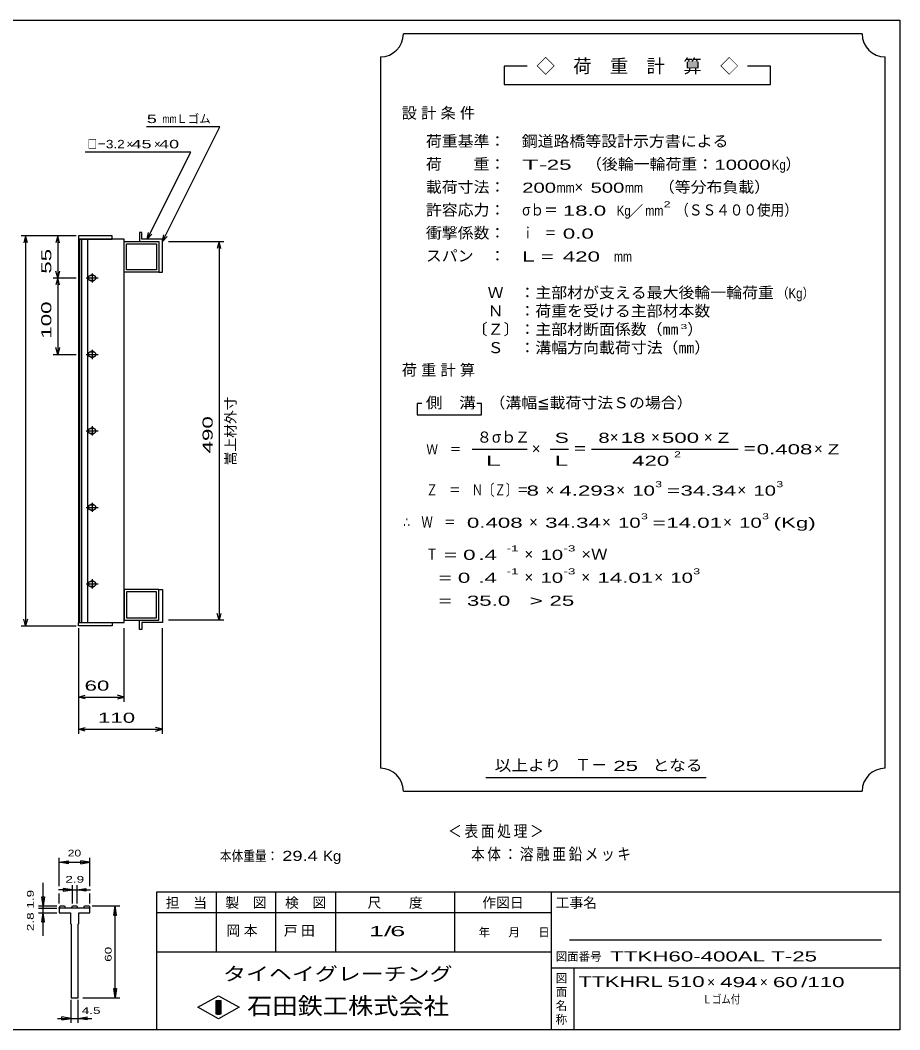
# Model space of a CAD drawing. Units: millimetres, scale not verified, with parts at other scales. Extents: x -1092 to 1039, y -770 to 632.
# Drawn here: x -112 to 1039, y -688 to 632 of the extents above; entities that cross this region are included whole.
import ezdxf
from ezdxf.enums import TextEntityAlignment as Align

# ---------------------------------------------------------------- set-up
doc = ezdxf.new("R2010")
doc.units = ezdxf.units.MM
doc.header["$LTSCALE"] = 6
for name, color, linetype, lineweight in [('0_2', 150, 'Continuous', 25), ('16', 3, 'Continuous', 25), ('22', 2, 'Continuous', 25), ('32', 4, 'Continuous', 25)]:
    doc.layers.add(name, color=color, linetype=linetype, lineweight=lineweight)
doc.styles.add('ベクトル', font='')
doc.styles.get('ベクトル').set_extended_font_data('ベクトル')

msp = doc.modelspace()

# ---------------------------------------------------------------- linework, layer by layer
at = {"layer": '0_2'}
for p, q in [((-1037.4, 632.1), (1038.6, 632.1)), ((1038.6, 632.1), (1038.6, -687.9)), ((1038.6, -507.9), (66.6, -507.9)), ((66.6, -507.9), (66.6, -687.9)), ((144.6, -507.9), (144.6, -585.9)), ((222.6, -585.9), (222.6, -507.9)), ((300.6, -507.9), (300.6, -585.9)), ((456.6, -585.9), (456.6, -507.9)), ((582.6, -507.9), (582.6, -687.9)), ((582.6, -534.9), (66.6, -534.9)), ((1014.6, -570.9), (606.6, -570.9)), ((66.6, -585.9), (582.6, -585.9)), ((582.6, -606.9), (1038.6, -606.9)), ((612.6, -687.9), (612.6, -606.9)), ((120.6, -658.5), (147.6, -643.5)), ((147.6, -643.5), (174.6, -658.5)), ((147.6, -673.5), (120.6, -658.5)), ((144.6, -649.5), (150.6, -649.5)), ((144.6, -667.5), (144.6, -649.5)), ((144.6, -649.5), (145.8, -649.5)), ((145.8, -649.5), (145.8, -667.5)), ((147, -667.5), (147, -649.5)), ((147, -649.5), (148.2, -649.5)), ((174.6, -658.5), (147.6, -673.5)), ((148.2, -649.5), (148.2, -667.5)), ((149.4, -667.5), (149.4, -649.5)), ((149.4, -649.5), (150.6, -649.5)), ((150.6, -649.5), (150.6, -667.5)), ((150.6, -649.5), (150.6, -667.5)), ((150.6, -667.5), (144.6, -667.5)), ((145.8, -667.5), (147, -667.5)), ((148.2, -667.5), (149.4, -667.5)), ((1038.6, -687.9), (-1037.4, -687.9))]:
    msp.add_line(p, q, dxfattribs=at)
at = {"layer": '16'}
for p, q in [((8.4, 350.1), (-35.6, 350.1)), ((-35.6, 350.1), (-35.6, 345.6)), ((-35.6, 345.6), (8.4, 345.6)), ((-35.6, 345.6), (-35.6, -155.4)), ((24.4, 345.6), (-35.6, 345.6)), ((-34.1, 345.6), (-34.1, -155.4)), ((-31.1, -155.4), (-31.1, 345.6)), ((-23.6, 345.6), (-23.6, -155.4)), ((8.4, 345.6), (8.4, 350.1)), ((24.4, -155.4), (24.4, 345.6)), ((47.4, 354.6), (44.4, 354.6)), ((44.4, 354.6), (44.4, 342.6)), ((47.4, 345.6), (47.4, 354.6)), ((74.4, 345.6), (47.4, 345.6)), ((74.4, 302.6), (74.4, 345.6)), ((24.4, 342.6), (69.4, 342.6)), ((24.4, 302.6), (24.4, 342.6)), ((27.4, 339.6), (66.4, 339.6)), ((27.4, 305.6), (27.4, 339.6)), ((44.4, 342.6), (69.4, 342.6)), ((66.4, 339.6), (66.4, 305.6)), ((69.4, 342.6), (69.4, 302.6)), ((69.4, 342.6), (69.4, 302.6)), ((66.4, 305.6), (27.4, 305.6)), ((-25.6, 295.1), (-9.6, 295.1)), ((-15.6, 298.1), (-19.6, 298.1)), ((-19.6, 292.1), (-15.6, 292.1)), ((-17.6, 301.1), (-17.6, 289.1)), ((69.4, 302.6), (24.4, 302.6)), ((69.4, 302.6), (74.4, 302.6)), ((-15.6, 198.1), (-19.6, 198.1)), ((-17.6, 201.1), (-17.6, 189.1)), ((-25.6, 195.1), (-9.6, 195.1)), ((-19.6, 192.1), (-15.6, 192.1)), ((-25.6, 95.1), (-9.6, 95.1)), ((-15.6, 98.1), (-19.6, 98.1)), ((-17.6, 101.1), (-17.6, 89.1)), ((-19.6, 92.1), (-15.6, 92.1)), ((-17.6, 1.1), (-17.6, -10.9)), ((-25.6, -4.9), (-9.6, -4.9)), ((-15.6, -1.9), (-19.6, -1.9)), ((-19.6, -7.9), (-15.6, -7.9)), ((-25.6, -104.9), (-9.6, -104.9)), ((-15.6, -101.9), (-19.6, -101.9)), ((-17.6, -98.9), (-17.6, -110.9)), ((-19.6, -107.9), (-15.6, -107.9)), ((69.4, -112.4), (24.4, -112.4)), ((24.4, -112.4), (24.4, -152.4)), ((66.4, -115.4), (27.4, -115.4)), ((27.4, -115.4), (27.4, -149.4)), ((66.4, -149.4), (66.4, -115.4)), ((69.4, -152.4), (69.4, -112.4)), ((69.4, -112.4), (74.4, -112.4)), ((69.4, -152.4), (69.4, -112.4)), ((74.4, -112.4), (74.4, -155.4)), ((-35.6, -155.4), (8.4, -155.4)), ((-35.6, -159.9), (-35.6, -155.4)), ((-35.6, -155.4), (24.4, -155.4)), ((8.4, -155.4), (8.4, -159.9)), ((24.4, -152.4), (69.4, -152.4)), ((27.4, -149.4), (66.4, -149.4)), ((44.4, -164.4), (44.4, -152.4)), ((44.4, -152.4), (69.4, -152.4)), ((74.4, -155.4), (47.4, -155.4)), ((47.4, -155.4), (47.4, -164.4)), ((8.4, -159.9), (-35.6, -159.9)), ((47.4, -164.4), (44.4, -164.4))]:
    msp.add_line(p, q, dxfattribs=at)
for centre, radius, start, end in [((-19.6, 295.1), 3, 90, 270), ((-17.6, 295.1), 4, 46.6, 133.4), ((-17.6, 295.1), 4, 226.6, 313.4), ((-15.6, 295.1), 3, 270, 90), ((-19.6, 195.1), 3, 90, 270), ((-17.6, 195.1), 4, 46.6, 133.4), ((-15.6, 195.1), 3, 270, 90), ((-17.6, 195.1), 4, 226.6, 313.4), ((-19.6, 95.1), 3, 90, 270), ((-17.6, 95.1), 4, 46.6, 133.4), ((-15.6, 95.1), 3, 270, 90), ((-17.6, 95.1), 4, 226.6, 313.4), ((-19.6, -4.9), 3, 90, 270), ((-17.6, -4.9), 4, 46.6, 133.4), ((-17.6, -4.9), 4, 226.6, 313.4), ((-15.6, -4.9), 3, 270, 90), ((-19.6, -104.9), 3, 90, 270), ((-17.6, -104.9), 4, 46.6, 133.4), ((-15.6, -104.9), 3, 270, 90), ((-17.6, -104.9), 4, 226.6, 313.4)]:
    msp.add_arc(centre, radius, start, end, dxfattribs=at)
at = {"layer": '22', "color": 4}
for p, q in [((989.4, 614.1), (389.4, 614.1)), ((359.4, 584.1), (359.4, -345.9)), ((1019.4, -345.9), (1019.4, 584.1)), ((551.4, 572.1), (521.4, 572.1)), ((521.4, 572.1), (521.4, 548.1)), ((869.4, 572.1), (839.4, 572.1)), ((869.4, 548.1), (869.4, 572.1)), ((521.4, 548.1), (869.4, 548.1)), ((149.4, 492.6), (53.4, 492.6)), ((74.4, 342.6), (149.4, 492.6)), ((111.4, 459.6), (-26.6, 459.6)), ((54.4, 345.6), (111.4, 459.6)), ((-38.6, 350.1), (-110.6, 350.1)), ((-104.6, 350.1), (-107, 341.1)), ((-102.2, 341.1), (-104.6, 350.1)), ((-104.6, 350.1), (-104.6, -159.9)), ((-38.6, 350.1), (-68.6, 350.1)), ((-62.6, 350.1), (-65, 341.1)), ((-60.2, 341.1), (-62.6, 350.1)), ((-62.6, 350.1), (-62.6, 295.1)), ((54.4, 345.6), (56.2, 354.36)), ((54.4, 345.6), (60.4, 352.2)), ((74.4, 342.6), (76.2, 351.36)), ((74.4, 342.6), (80.4, 349.2)), ((82.4, 342.6), (154.4, 342.6)), ((148.4, 342.6), (146, 333.6)), ((150.8, 333.6), (148.4, 342.6)), ((148.4, 342.6), (148.4, -152.4)), ((-62.6, 295.1), (-65, 304.1)), ((-60.2, 304.1), (-62.6, 295.1)), ((-68.6, 295.1), (-38.6, 295.1)), ((-62.6, 295.1), (-65, 286.1)), ((-60.2, 286.1), (-62.6, 295.1)), ((-62.6, 295.1), (-62.6, 195.1)), ((-62.6, 195.1), (-65, 204.1)), ((-60.2, 204.1), (-62.6, 195.1)), ((-68.6, 195.1), (-38.6, 195.1)), ((413.4, 131.1), (407.4, 131.1)), ((407.4, 131.1), (407.4, 116.1)), ((491.4, 131.1), (485.4, 131.1)), ((491.4, 116.1), (491.4, 131.1)), ((407.4, 116.1), (491.4, 116.1)), ((479.4, 71.1), (551.4, 71.1)), ((581.4, 71.1), (605.4, 71.1)), ((635.4, 71.1), (827.4, 71.1)), ((148.4, -152.4), (146, -143.4)), ((150.8, -143.4), (148.4, -152.4)), ((-104.6, -159.9), (-107, -150.9)), ((-102.2, -150.9), (-104.6, -159.9)), ((154.4, -152.4), (82.4, -152.4)), ((-110.6, -159.9), (-38.6, -159.9)), ((-35.6, -162.9), (-35.6, -258.9)), ((-35.6, -162.9), (-35.6, -300.9)), ((24.4, -258.9), (24.4, -162.9)), ((74.4, -300.9), (74.4, -162.9)), ((-35.6, -252.9), (-26.6, -250.5)), ((24.4, -252.9), (15.4, -250.5)), ((-26.6, -255.3), (-35.6, -252.9)), ((-35.6, -252.9), (24.4, -252.9)), ((15.4, -255.3), (24.4, -252.9)), ((-35.6, -294.9), (-26.6, -292.5)), ((-26.6, -297.3), (-35.6, -294.9)), ((-35.6, -294.9), (74.4, -294.9)), ((74.4, -294.9), (65.4, -292.5)), ((65.4, -297.3), (74.4, -294.9)), ((497.4, -357.9), (785.4, -357.9)), ((389.4, -375.9), (989.4, -375.9))]:
    msp.add_line(p, q, dxfattribs=at)
for centre, start, end in [((359.4, 614.1), 270, 0), ((1019.4, 614.1), 180, 270), ((359.4, -375.9), 0, 90), ((1019.4, -375.9), 90, 180)]:
    msp.add_arc(centre, 30, start, end, dxfattribs=at)
at = {"layer": '32'}
for p, q in [((-60.6, -500.1), (-60.6, -462.9)), ((-60.6, -468.9), (-48.6, -467.1)), ((-48.6, -470.7), (-60.6, -468.9)), ((-60.6, -468.9), (-20.6, -468.9)), ((-48.6, -470.7), (-48.6, -467.1)), ((-20.6, -468.9), (-32.6, -467.1)), ((-32.6, -470.7), (-32.6, -467.1)), ((-32.6, -470.7), (-20.6, -468.9)), ((-20.6, -500.1), (-20.6, -462.9)), ((-81.6, -525.9), (-81.6, -495.9)), ((-43.5, -522.9), (-43.5, -498.9)), ((-37.7, -498.9), (-37.7, -522.9)), ((-81.6, -525.9), (-83.4, -513.9)), ((-83.4, -513.9), (-79.8, -513.9)), ((-79.8, -513.9), (-81.6, -525.9)), ((-43.5, -504.9), (-61.5, -504.9)), ((-60.6, -522.9), (-60.6, -509.7)), ((-43.5, -504.9), (-55.5, -503.1)), ((-55.5, -503.1), (-55.5, -506.7)), ((-55.5, -506.7), (-43.5, -504.9)), ((-43.5, -504.9), (-37.7, -504.9)), ((-37.7, -504.9), (-25.7, -503.1)), ((-25.7, -506.7), (-37.7, -504.9)), ((-37.7, -504.9), (-19.7, -504.9)), ((-25.7, -503.1), (-25.7, -506.7)), ((-20.6, -522.9), (-20.6, -509.7)), ((-87.6, -525.9), (-63.6, -525.9)), ((-81.6, -534.9), (-81.6, -525.9)), ((-60.6, -528.9), (-59.6, -525.9)), ((-59.6, -525.9), (-53.8, -525.9)), ((-53.8, -525.9), (-52.8, -528.9)), ((-44.5, -528.9), (-43.5, -525.9)), ((-43.5, -525.9), (-37.7, -525.9)), ((-37.7, -525.9), (-36.7, -528.9)), ((-28.4, -528.9), (-27.4, -525.9)), ((-27.4, -525.9), (-21.6, -525.9)), ((-21.6, -525.9), (-20.6, -528.9)), ((-17.6, -525.9), (18.4, -525.9)), ((10.6, -537.9), (12.4, -525.9)), ((14.2, -537.9), (12.4, -525.9)), ((12.4, -645.9), (12.4, -525.9)), ((-87.6, -528.9), (-63.6, -528.9)), ((-87.6, -534.9), (-63.6, -534.9)), ((-83.4, -546.9), (-81.6, -534.9)), ((-79.8, -546.9), (-81.6, -534.9)), ((-81.6, -564.9), (-81.6, -534.9)), ((-60.6, -528.9), (-60.6, -534.9)), ((-20.6, -528.9), (-60.6, -528.9)), ((-60.6, -534.9), (-46.1, -534.9)), ((-46.1, -534.9), (-46.1, -548.9)), ((-35.1, -548.9), (-35.1, -534.9)), ((-35.1, -534.9), (-20.6, -534.9)), ((-20.6, -534.9), (-20.6, -528.9)), ((10.6, -537.9), (14.2, -537.9)), ((-83.4, -546.9), (-79.8, -546.9)), ((-46.1, -548.9), (-45.1, -549.9)), ((-45.1, -549.9), (-45.1, -645.9)), ((-36.1, -549.9), (-35.1, -548.9)), ((-36.1, -645.9), (-36.1, -549.9)), ((-45.1, -645.9), (-36.1, -645.9)), ((-29.6, -645.9), (18.4, -645.9)), ((12.4, -645.9), (10.6, -633.9)), ((10.6, -633.9), (14.2, -633.9)), ((14.2, -633.9), (12.4, -645.9)), ((-45.1, -678.9), (-45.1, -648.9)), ((-36.1, -678.9), (-36.1, -648.9)), ((-63.1, -672.9), (-45.1, -672.9)), ((-45.1, -672.9), (-57.1, -671.1)), ((-57.1, -674.7), (-57.1, -671.1)), ((-57.1, -674.7), (-45.1, -672.9)), ((-45.1, -672.9), (-36.1, -672.9)), ((-36.1, -672.9), (-24.1, -671.1)), ((-24.1, -674.7), (-36.1, -672.9)), ((-36.1, -672.9), (-18.1, -672.9)), ((-24.1, -674.7), (-24.1, -671.1))]:
    msp.add_line(p, q, dxfattribs=at)
msp.add_circle((-81.6, -528.9), 0.6, dxfattribs=at)

# ---------------------------------------------------------------- texts
at = {"layer": '0_2', "style": 'ベクトル'}
for s, height, p in [('担\u3000当', 13.2, (78.6, -521.7)), ('製\u3000図', 13.2, (156.6, -521.7)), ('検\u3000図', 13.2, (234.6, -521.7)), ('尺\u3000\u3000度', 13.2, (342.6, -521.7)), ('作図日', 13.2, (492.6, -521.7)), ('工事名', 13.2, (588.6, -521.7)), ('年', 11, (487.8, -560.4)), ('月', 11, (526.8, -560.4)), ('日', 11, (565.8, -560.4)), ('図面番号', 11, (588.6, -592.2)), ('図', 11, (588.6, -620.4)), ('面', 11, (588.6, -638.4)), ('名', 11, (588.6, -656.4)), ('称', 11, (588.6, -674.4))]:
    msp.add_text(s, height=height, dxfattribs=at).set_placement(p, align=Align.MIDDLE_LEFT)
at = {"layer": '0_2', "color": 222, "style": 'ベクトル'}
for s, height, width, p in [('タイヘイグレーチング', 17.6, 1.25, (153.6, -614.7)), ('石田鉄工株式会社', 21.99, 1.1, (185.1, -656.7))]:
    msp.add_text(s, height=height, dxfattribs=dict(at, width=width)).set_placement(p, align=Align.MIDDLE_LEFT)
at = {"layer": '22', "style": 'ベクトル'}
for s, height, p in [('◇\u3000荷\u3000重\u3000計\u3000算\u3000◇', 17.6, (563.4, 572.1)), ('Ｌゴム', 11, (92.4, 503.1)), ('×', 11, (27.4, 470.1)), ('×', 11, (63.4, 470.1)), ('）', 14.52, (889.2, 444)), ('×', 14.52, (613.2, 414)), ('／', 13.2, (684.9, 383.1)), ('）', 14.52, (760.8, 228)), ('８', 14.52, (485.4, 87)), ('σｂ', 14.52, (505.2, 87)), ('Ｚ', 14.52, (535.2, 87)), ('×', 14.52, (659.4, 87)), ('×', 14.52, (713.4, 87)), ('×', 14.52, (782.4, 87)), ('×', 14.52, (557.4, 72)), ('×', 14.52, (926.4, 72)), ('×', 14.52, (575.4, 18)), ('×', 14.52, (667.8, 18)), ('×', 14.52, (826.2, 18)), ('×', 14.52, (553.8, -24)), ('×', 14.52, (649.2, -24)), ('×', 14.52, (807.6, -24)), ('×', 14.52, (547.8, -66)), ('×', 14.52, (547.8, -96)), ('×', 14.52, (622.2, -96)), ('×', 14.52, (717.6, -96)), ('Ｔ－', 15.4, (613.8, -341.4)), ('×', 13.2, (786.6, -625.5)), ('×', 13.2, (855.6, -625.5))]:
    msp.add_text(s, height=height, dxfattribs=at).set_placement(p, align=Align.MIDDLE_LEFT)
for s, height, width, p in [(' 5 ', 11, 1.6, (47.4, 503.1)), ('mm', 11, 0.75, (74.4, 503.1)), ('□－', 11, 0.8, (-23.6, 470.1)), ('3.2', 11, 1.2, (0.4, 470.1)), (' 45 ', 11, 1.6, (27.4, 470.1)), (' 40 ', 11, 1.6, (63.4, 470.1)), ('荷重基準：\u3000', 14.52, 1.05, (418.8, 474)), ('鋼道路橋等設計示方書による', 14.52, 1.05, (544.2, 474)), ('荷\u3000\u3000重：\u3000', 14.52, 1.05, (418.8, 444)), ('T-', 13.2, 2, (544.8, 443.1)), (' 25 ', 13.2, 1.65, (568.8, 443.1)), ('（後輪一輪荷重：', 14.52, 1.05, (628.2, 444)), ('10000', 13.2, 1.5, (796.2, 443.1)), ('Kg', 13.2, 0.85, (871.2, 443.1)), ('載荷寸法：\u3000', 14.52, 1.05, (418.8, 414)), ('\u3000（等分布負載）', 14.52, 1.05, (702.6, 414)), ('200', 13.2, 1.5, (544.8, 413.1)), ('mm', 13.2, 0.8, (589.8, 413.1)), ('500', 13.2, 1.5, (634.2, 413.1)), ('mm', 13.2, 0.8, (679.2, 413.1)), ('許容応力：\u3000', 14.52, 1.05, (418.8, 384)), ('σｂ＝', 14.52, 0.9, (544.8, 384)), (' 18.0', 13.2, 1.65, (589.8, 383.1)), ('Kg', 13.2, 0.85, (668.4, 383.1)), ('mm', 13.2, 0.8, (705.9, 383.1)), ('2', 7.918, 1.5, (729.9, 391.5)), ('（ＳＳ４００使用）', 14.52, 0.9, (744.9, 384)), ('衝撃係数：\u3000', 14.52, 1.05, (418.8, 354)), ('ｉ\u3000＝', 14.52, 0.75, (544.8, 354)), (' 0.0', 13.2, 1.65, (589.8, 353.1)), ('スパン\u3000：\u3000', 14.52, 1.05, (418.8, 324)), ('L =', 13.2, 1.65, (544.8, 323.1)), (' 420 ', 13.2, 1.65, (589.8, 323.1)), ('mm', 13.2, 0.8, (664.8, 323.1)), ('\u3000Ｗ\u3000：主部材が支える最大後輪一輪荷重', 14.52, 1.05, (478.8, 276)), ('（Kg）', 13.2, 0.85, (877.8, 275.1)), ('\u3000Ｎ\u3000：荷重を受ける主部材本数', 14.52, 1.05, (478.8, 252)), ('〔Ｚ〕：主部材断面係数（㎜', 14.52, 1.05, (478.8, 228)), ('3', 6.598, 1.8, (751.8, 231.6)), ('\u3000Ｓ\u3000：溝幅方向載荷寸法（㎜）', 14.52, 1.05, (478.8, 204)), ('側\u3000溝', 14.52, 1.1, (418.8, 132)), ('\u3000（溝幅≦載荷寸法Ｓの場合）', 14.52, 1.05, (481.2, 132)), ('S', 13.2, 1.55, (587.4, 86.1)), ('8', 13.2, 1.5, (644.4, 86.1)), (' 18 ', 13.2, 1.65, (665.4, 86.1)), (' 500 ', 13.2, 1.65, (719.4, 86.1)), ('Z', 13.2, 1.4, (800.4, 86.1)), ('Ｗ\u3000＝', 13.2, 0.85, (419.4, 71.1)), ('＝', 14.52, 0.9, (611.4, 72)), ('2', 7.918, 1.5, (743.4, 64.5)), ('＝', 14.52, 0.9, (833.4, 72)), ('0.408', 13.2, 1.65, (851.4, 71.1)), ('Z', 13.2, 1.4, (944.4, 71.1)), ('L', 13.2, 1.8, (587.4, 56.1)), (' 420 ', 13.2, 1.65, (680.4, 56.1)), ('Ｚ\u3000＝\u3000Ｎ〔Ｚ〕＝', 14.52, 0.75, (419.4, 18)), ('3', 7.918, 1.5, (718.8, 25.5)), ('3', 7.918, 1.5, (877.2, 25.5)), (' 8 ', 13.2, 1.65, (542.4, 17.1)), ('4.293', 13.2, 1.65, (593.4, 17.1)), ('10', 13.2, 1.5, (688.8, 17.1)), ('=', 13.2, 1.7, (733.8, 17.1)), ('34.34', 13.2, 1.65, (751.8, 17.1)), ('10', 13.2, 1.5, (847.2, 17.1)), ('3', 7.918, 1.5, (700.2, -16.5)), ('3', 7.918, 1.5, (858.6, -16.5)), ('∴\u3000Ｗ\u3000＝', 14.52, 0.75, (389.4, -24)), (' 0.408', 13.2, 1.65, (464.4, -24.9)), ('34.34', 13.2, 1.65, (574.8, -24.9)), ('10', 13.2, 1.5, (670.2, -24.9)), ('=', 13.2, 1.7, (715.2, -24.9)), ('14.01', 13.2, 1.65, (733.2, -24.9)), ('10', 13.2, 1.5, (828.6, -24.9)), ('(Kg)', 13.2, 1.65, (873.6, -24.9)), ('Ｔ', 14.52, 0.75, (419.4, -66)), (' = 0', 13.2, 1.65, (434.4, -66.9)), (' .4 ', 13.2, 1.65, (479.4, -66.9)), ('-1', 7.918, 1.65, (524.4, -58.5)), ('10', 13.2, 1.5, (568.8, -66.9)), ('-3', 7.918, 1.65, (598.8, -58.5)), ('×Ｗ', 14.52, 1.1, (622.2, -66)), ('  = 0', 13.2, 1.65, (419.4, -96.9)), (' .4 ', 13.2, 1.65, (479.4, -96.9)), ('-1', 7.918, 1.65, (524.4, -88.5)), ('10', 13.2, 1.5, (568.8, -96.9)), ('-3', 7.918, 1.65, (598.8, -88.5)), ('14.01', 13.2, 1.65, (643.2, -96.9)), ('10', 13.2, 1.5, (738.6, -96.9)), ('3', 7.918, 1.5, (768.6, -88.5)), ('  =', 13.2, 1.65, (419.4, -126.9)), (' 35.0', 13.2, 1.65, (464.4, -126.9)), ('>', 13.2, 1.7, (554.4, -126.9)), (' 25 ', 13.2, 1.65, (572.4, -126.9)), (' 60 ', 13.2, 1.65, (-35.6, -237.9)), (' 110 ', 13.2, 1.65, (-18.1, -279.9)), ('以上より\u3000', 14.52, 1.1, (508.8, -342)), (' 25 ', 13.2, 1.65, (655.8, -342.9)), ('となる', 14.52, 1.1, (715.2, -342)), ('本体重量：', 13.2, 0.85, (149.4, -460.5)), (' 29.4', 13.2, 1.35, (224.4, -460.5)), ('Kg', 13.2, 1.1, (284.4, -460.5)), ('1/', 13.2, 2, (344.4, -558.9)), (' 6 ', 13.2, 2, (362.4, -558.9)), ('TTKH60-400AL T-25                  ', 13.2, 1.65, (660, -591.9)), ('TTKHRL', 14.08, 1.5, (618.6, -624.9)), (' 510 ', 14.08, 1.55, (726.6, -624.9)), (' 494 ', 13.2, 1.65, (795.6, -625.5)), (' 60 ', 13.2, 1.65, (864.6, -625.5)), ('/', 13.2, 1.65, (909.6, -625.5)), (' 110 ', 13.2, 1.65, (909.6, -625.5)), ('Ｌゴム付', 11, 0.8, (780.6, -648))]:
    msp.add_text(s, height=height, dxfattribs=dict(at, width=width)).set_placement(p, align=Align.MIDDLE_LEFT)
at = {"layer": '22', "style": 'ベクトル', "width": 1.65}
for s, p in [(' 55 ', (-77.6, 292.6)), (' 100 ', (-77.6, 207.6)), (' 490', (133.4, 57.6))]:
    msp.add_text(s, height=13.2, rotation=90, dxfattribs=at).set_placement(p, align=Align.MIDDLE_LEFT)
at = {"layer": '22', "style": 'ベクトル'}
msp.add_text('嵩上材外寸', height=13.2, rotation=90, dxfattribs=at).set_placement((163.4, 50.1), align=Align.MIDDLE_LEFT)
at = {"layer": '22', "attachment_point": 4, "style": 'ベクトル'}
for s, insert, char_height in [('\\T1.28;設計条件', (387.3, 510), 14.52), ('\\T1.28;荷重計算', (387.3, 174), 14.52), ('\\T1.5;\\W2;\\~L\\~', (482.4, 56.1), 13.2), ('\\T1.2;\\W0.85;＜表面処理＞', (447.9, -429), 15.4), ('\\T1.19;\\W0.85;本体：溶融亜鉛メッキ', (477.9, -459), 15.4), ('\\T1.25;岡本\u3000', (158.1, -558.9), 13.2), ('\\T1.25;戸田\u3000', (233.1, -558.9), 13.2)]:
    msp.add_mtext(s, dxfattribs=dict(at, insert=insert, char_height=char_height))
at = {"layer": '32', "color": 2, "style": 'ベクトル'}
for s, width, p in [('20', 1.35, (-49.6, -456.9)), ('2.9', 1.5, (-52.6, -491.1)), (' 4.5 ', 1.5, (-36.1, -662.7))]:
    msp.add_text(s, height=8.798, dxfattribs=dict(at, width=width)).set_placement(p, align=Align.MIDDLE_LEFT)
at = {"layer": '32', "color": 2, "style": 'ベクトル', "width": 1.5}
for s, p in [('2.8 1.9', (-98.4, -558.9)), (' 60 ', (3.4, -603.9))]:
    msp.add_text(s, height=8.798, rotation=90, dxfattribs=at).set_placement(p, align=Align.MIDDLE_LEFT)

doc.saveas('drawing.dxf')
